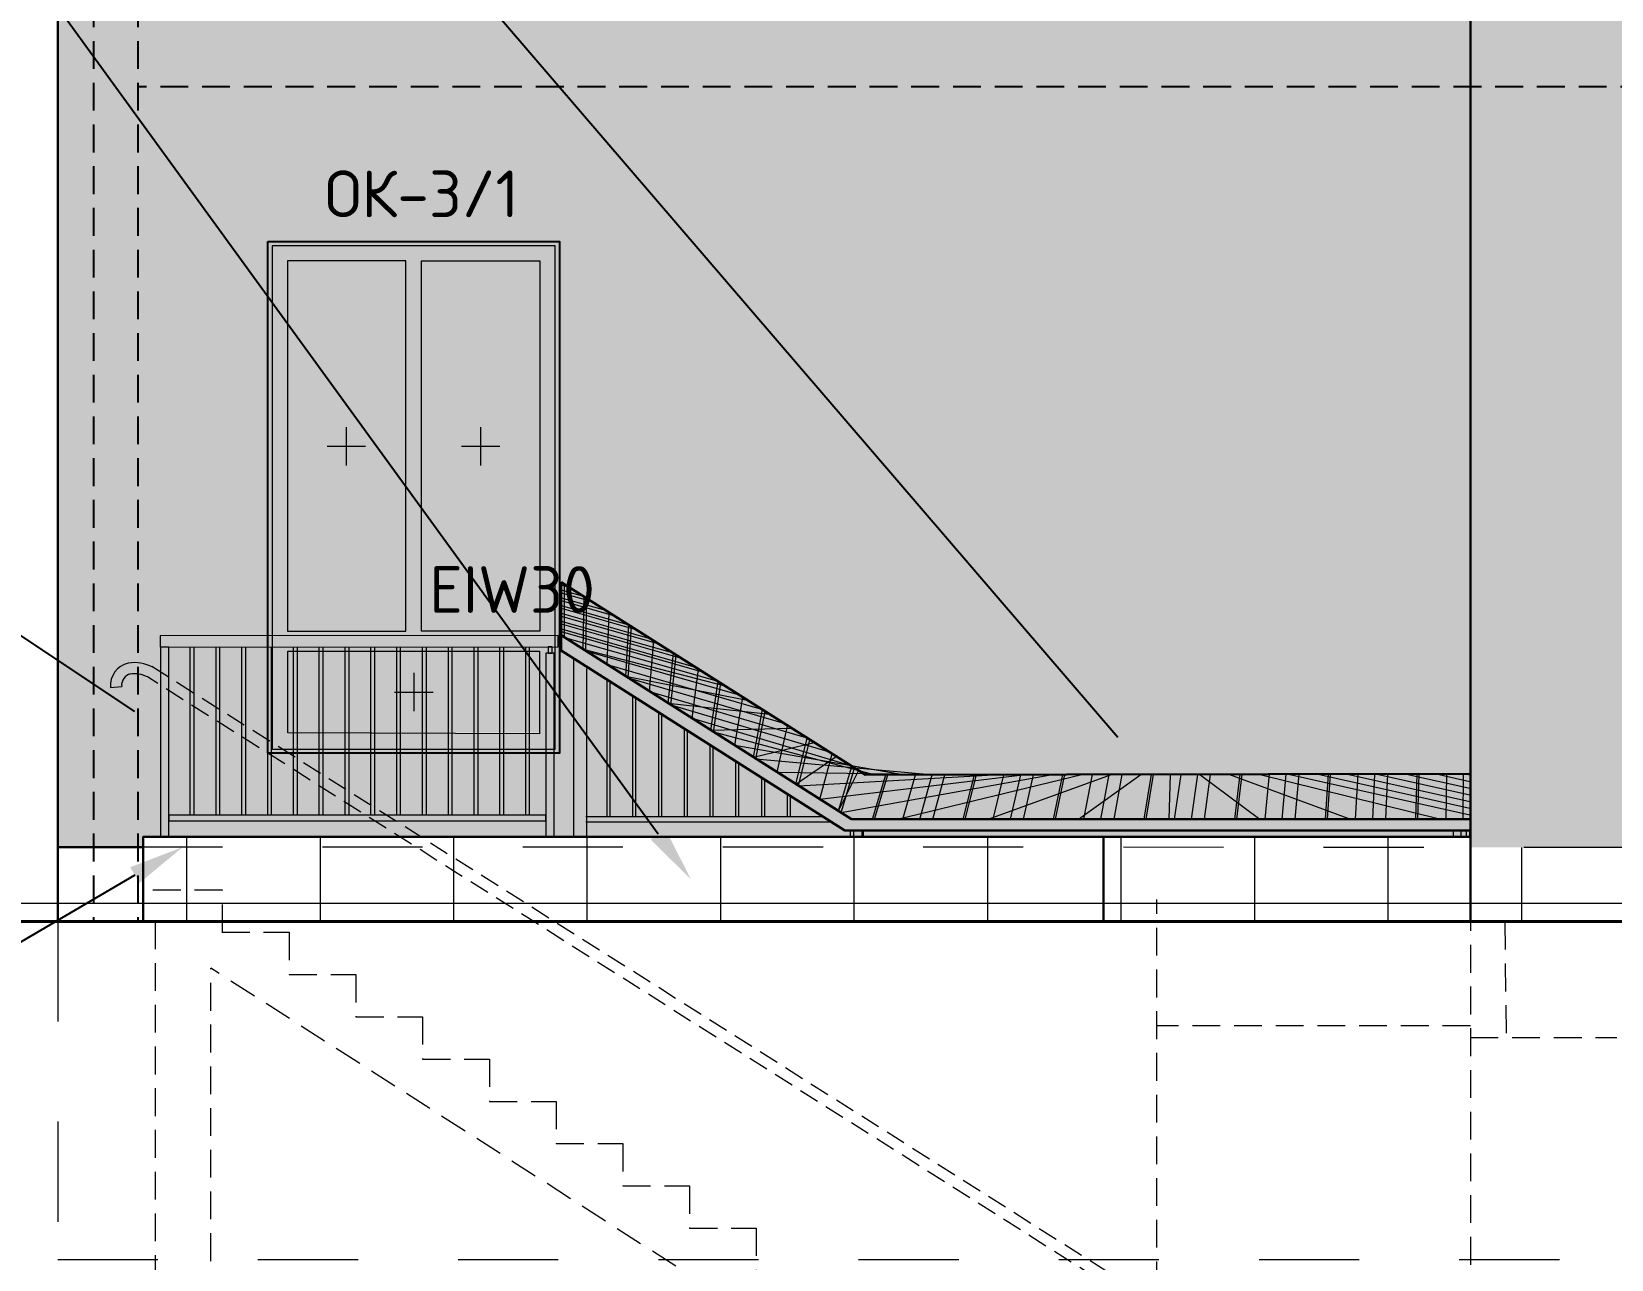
# Model space of a CAD drawing. Header units: millimetres. Extents: x -136099598 to 9192475, y 0 to 347021.
# Drawn here: x -292160 to -285059, y 253370 to 258889 of the extents above; entities that cross this region are included whole.
import ezdxf
from ezdxf import colors
from ezdxf.entities.mleader import LeaderData, LeaderLine
from ezdxf.math import Vec2, Vec3

# ---------------------------------------------------------------- set-up
doc = ezdxf.new("R2010")
doc.units = ezdxf.units.MM
doc.header["$MEASUREMENT"] = 0
for name, pattern in [('01_base$0$DASHED2', [0.375, 0.25, -0.125]), ('ADSK_Скрыто', [6, 3, -3]), ('ADSK_Штрих_ш3 п1_5', [4.5, 3, -1.5])]:
    doc.linetypes.add(name, pattern=pattern)
doc.layers.get('0').update_dxf_attribs({"color": 250, "lineweight": 9})
doc.layers.get('Defpoints').update_dxf_attribs({"color": 8})
for name, color, linetype, lineweight, true_color in [('!_Окно_00_Штрих_Стекло', 7, 'Continuous', 0, 0x737373), ('RAL 7016', 7, 'Continuous', 0, 0x383e42), ('RAL 90 10', 7, 'Continuous', 0, 0xf1ece1)]:
    doc.layers.add(name, color=color, linetype=linetype, lineweight=lineweight, true_color=true_color)
for name, color, linetype, lineweight in [('!_Цоколь', 7, 'Continuous', 0), ('_0', 250, 'Continuous', 9), ('_Скрыто_', 7, 'ADSK_Скрыто', 9), ('АР.РД_Выноски', 174, 'Continuous', 9), ('АР_Лестницы ограждения', 86, 'Continuous', 13), ('АР_тонкая линия', 250, 'Continuous', 0), ('пунктир', 251, 'Continuous', 13), ('СТЕНЫ кирпич ЛИДЕР', 250, 'Continuous', 15), ('Фасад_тонкие', 7, 'Continuous', 5), ('фасады', 7, 'Continuous', 9)]:
    doc.layers.add(name, color=color, linetype=linetype, lineweight=lineweight)
doc.layers.add('PDF _PDF _0', color=7, linetype='Continuous')
doc.layers.add('PDF _Текст', color=7, linetype='Continuous')
doc.layers.add('АР-Выноски', color=5, linetype='Continuous', lineweight=5, plot=False)
doc.styles.add('ICOCPEUR', font='isocpeur.ttf')
doc.styles.add('ISOCPEUR', font='isocpeur.ttf', dxfattribs={"width": 0.7})
doc.styles.add('PDF ISOCPEUR', font='isocpeur.ttf')
doc.styles.add('Архитектурный', font='isocpeur.ttf', dxfattribs={"width": 0.7})
doc.dimstyles.new('R_100', dxfattribs={"dimtxt": 270, "dimasz": 120, "dimexe": 100, "dimexo": 100, "dimgap": 80, "dimtad": 1, "dimdec": 0, "dimrnd": 5, "dimzin": 0, "dimdsep": 46, "dimtxsty": 'ISOCPEUR', "dimblk": 'ARCHTICK', "dimcen": 100, "dimdle": 100, "dimclrd": 256, "dimclre": 256, "dimclrt": 256, "dimadec": 0, "dimazin": 0, "dimtfac": 2, "dimtdec": 0, "dimtofl": 0, "dimtmove": 1, "dimatfit": 3, "dimfxl": 1, "dimtvp": 3, "dimtfill": 1, "dimtolj": 1, "dimtzin": 0, "dimarcsym": 0})

# ---------------------------------------------------------------- blocks, each defined once
blk = doc.blocks.new('A$C5c3870a3')
at = {"layer": '!_Окно_00_Штрих_Стекло'}
h = blk.add_hatch(color=256, dxfattribs=at)
h.dxf.hatch_style = 1
h.set_gradient(color1=(70, 92, 124), color2=(219, 225, 235), name='CURVED')
h.paths.add_polyline_path([(1221.509636683622, 2212.762696000049), (88.91418560035527, 2212.762696000049), (88.91418560035527, 91.79610569259967), (1221.509636683622, 91.79610569259967)])
at = {"layer": 'RAL 7016'}
h = blk.add_hatch(color=256, dxfattribs=at)
h.dxf.hatch_style = 1
h.paths.add_polyline_path([(1311.510507199913, 2300.805603200104), (0, 2300.805603200104), (0, 0), (1311.510507199913, 0)])
h.paths.add_polyline_path([(690.4694986416143, 2212.922943133308), (1222.341214641754, 2212.60244886679), (1222.851428557362, 548.2635677411163), (690.9797125572222, 548.5840620076342)], flags=16)
h.paths.add_polyline_path([(620.785901600495, 2213.196928770572), (620.7859016005532, 548.8580476449279), (88.91418560035527, 547.9895821038517), (88.91418560029706, 2212.328463229496)], flags=16)
h.paths.add_polyline_path([(1221.512248232553, 459.4483360000886), (1221.510942458059, 88.78001549257897), (90.00400834350148, 91.79609454056481), (90, 459.4483360000886)], flags=16)
at = {"layer": 'PDF _PDF _0', "lineweight": 0}
for p, q in [((352.8929508002475, 1466.312307062879), (352.8929508002475, 1293.860799164308)), ((957.2033707993105, 1466.213463142805), (957.2033707993105, 1293.761955244234)), ((266.6671968509909, 1380.086553113593), (439.1187047495041, 1380.086553113593)), ((870.9776168500539, 1379.98770919352), (1043.429124748567, 1379.98770919352)), ((656.7814710151288, 360.840883092169), (656.7814710151288, 188.3893751935975)), ((570.5557170658722, 274.6151291428832), (743.0072249644436, 274.6151291428832))]:
    blk.add_line(p, q, dxfattribs=at)
for points in [[(0, 0), (1311.510507199913, 0), (1311.510507199913, 2300.805603200104), (0, 2300.805603200104)], [(20, 17.99304506136104), (1291.510507199913, 17.99304506136104), (1291.510507199913, 2280.805603200104), (20, 2280.805603200104)], [(88.91418560035527, 548.4238148743752), (620.785901600495, 548.4238148743752), (620.785901600495, 2212.762696000049), (88.91418560035527, 2212.762696000049)], [(1222.596321599558, 548.4238148743752), (690.7246055994183, 548.4238148743752), (690.7246055994183, 2212.762696000049), (1222.596321599558, 2212.762696000049)], [(1221.509636683622, 87.77465209257207), (90.00087051629089, 91.79610569259967), (90, 459.4483360000886), (1221.512248232553, 459.4483360000886)]]:
    blk.add_lwpolyline(points, close=True, dxfattribs=at)
at = {"layer": 'PDF _Текст', "lineweight": 0, "insert": (256.8760338872671, 2409), "char_height": 209.9930287715913, "attachment_point": 7, "style": 'PDF ISOCPEUR'}
blk.add_mtext('ОК-3/1', dxfattribs=at)
at = {"layer": 'PDF _Текст', "color": 1, "lineweight": 0, "insert": (726.4165002042428, 630.9283493522962), "char_height": 209.9930287715913, "attachment_point": 7, "style": 'PDF ISOCPEUR'}
blk.add_mtext('EIW30', dxfattribs=at)
blk = doc.blocks.new('A$C1a26f230')
at = {"layer": 'RAL 7016', "ltscale": 100, "true_color": 0x000000, "transparency": 33554687}
h = blk.add_hatch(dxfattribs=at)
h.set_pattern_fill('ANSI32', color=18, scale=400, angle=45)
h.set_pattern_definition([(90, (8363973739.136328, 936048185.6538733), (-150, 0), []), (90, (8363973789.136328, 936048235.6538732), (-150, 0), [])])
h.paths.add_polyline_path([(-4085.036197565933, 1129.984484850895), (-2717.037286850362, 263.5902766940417), (0.1965839916083496, 268.5529885051074), (0.1938563800940756, 64.5017428236315), (-2779.457221012475, 64.64048655412626), (-4085.035644864285, 891.5019524948439)])
at = {"ltscale": 150}
blk.add_line((-4085.036197565933, 1129.984484850895, -2.182579811113361), (-4085.035485678429, 822.8156349555286, -2.182579811113361), dxfattribs=at)
at = {"color": 18, "ltscale": 150, "true_color": 0x000000}
for p, q in [((-4085.036197565933, 1129.984484850895, -2.182579811113361), (-2717.037286850245, 263.5902766940417, -2.182579811113361)), ((-4085.035613673477, 891.5019327407936, -2.182579811113361), (-2779.457221012475, 64.64048655412626, -2.182579811113361)), ((-4085.03548567844, 822.8156349555356, -2.182579811113361), (-2808.963090355188, 14.64121037325822, -2.182579811113361)), ((-3974.382749293126, 77.53306578963242, -0.6389970038698944), (-2908.262960635446, 77.53075787774287, -0.6389970038698944)), ((-3974.382803417553, 52.5307582768812, -0.6389970038698944), (-2868.789046587277, 52.53075953212101, -0.6389970038698944))]:
    blk.add_line(p, q, dxfattribs=at)
at = {"ltscale": 150, "elevation": -0.5968051881053706}
blk.add_lwpolyline([(-4143.341482375603, 811.490184923663), (-4125.189139814145, 811.490184923663), (-4125.189139814145, 839.3958919008437), (-4143.341482375603, 839.3958919008437)], close=True, dxfattribs=at)
at = {"layer": 'АР_Лестницы ограждения', "color": 18, "ltscale": 20, "true_color": 0x000000}
for p, q in [((-3879.371638980374, 692.5626324051991, -0.6389970038698944), (-3879.371656113275, 77.5307849298697, -0.6389970038698944)), ((-3864.368335951498, 77.53078451182228, -0.6389970038698944), (-3864.368319083325, 683.0605857586488, -0.6389970038698944)), ((-3763.594172468787, 619.237335407408, -0.9198515726102183), (-3763.594187559123, 77.53078170469962, -0.9198515726102183)), ((-3748.590867397463, 77.5307812866522, -0.9198515726102183), (-3748.590852571797, 609.7352887609741, -0.9198515726102183)), ((-3647.816705957317, 545.9120384098496, -1.200706141350543), (-3647.816719004972, 77.53077847941313, -1.200706141350543)), ((-3632.813398843311, 77.53077806148212, -1.200706141350543), (-3632.81338606021, 536.4099917634157, -1.200706141350543)), ((-3532.03923944573, 472.5867414121749, -1.481560710090867), (-3532.03925045082, 77.53077525424305, -1.481560710090867)), ((-3517.035930289159, 77.53077483631205, -1.481560710090867), (-3517.035919548682, 463.084694765741, -1.481560710090867)), ((-3416.26177293426, 399.2614444146166, -1.762415278831192), (-3416.261781896726, 77.53077202907298, -1.762415278831192)), ((-3401.258461734949, 77.53077161114197, -1.762415278831192), (-3401.25845303727, 389.7593977681827, -1.762415278831192)), ((-3300.484306422848, 325.9361474170582, -2.043269847571433), (-3300.484313342633, 77.53076880378649, -2.043269847571433)), ((-3285.480993180972, 77.53076838585548, -2.043269847571433), (-3285.480986525741, 316.4341007705079, -2.043269847571433)), ((-3184.706839911261, 252.6108504193835, -2.324124416311757), (-3184.706844788481, 77.53076557861641, -2.324124416311757)), ((-3169.703524626762, 77.5307651606854, -2.324124416311757), (-3169.703520014213, 243.1088037729496, -2.324124416311757)), ((-3068.929373399791, 179.2855534218252, -2.604978985052194), (-3068.929376234271, 77.53076235332992, -2.604978985052194)), ((-3053.926056072669, 77.53076193551533, -2.604978985052194), (-3053.926053502859, 169.7835067753913, -2.604978985052194))]:
    blk.add_line(p, q, dxfattribs=at)
for points, elevation in [([(-5886.802854574958, 838.8059234727407), (-4097.820112000074, 839.4109928161197), (-4097.820112000074, 889.9235813729174), (-5886.802854574958, 889.3185120295384)], -0.5968051881053706), ([(-5848.396104053914, 57.41429660838912), (-4153.895344276622, 58.21701488937629), (-4153.895344276622, 83.21701488937629), (-5848.396104053914, 82.41429660838912)], -0.5968051881053706), ([(-2726.067662899295, 14.64006839774083), (-2786.080943545938, 14.64006839774084), (-2786.082390462951, -14.34808419574983), (-2726.069109816308, -14.34808419574983)], 0.3891601081756217), ([(-14.8327583746759, 14.50546237079347), (-74.84603902131857, 14.50546237079347), (-74.84748593833137, -14.48269022269719), (-14.8342052916887, -14.4826902226972)], -0.5187930406019796)]:
    blk.add_lwpolyline(points, close=True, dxfattribs=dict(at, elevation=elevation))
for points, elevation in [([(-5848.396496261441, -12.54977890398004), (-5847.766307873535, 838.824175977779), (-5885.766307873535, 838.824175977779), (-5886.396585751761, -14.16116519802017), (-5848.396585751761, -14.16116519802017)], -4.009251828753782), ([(-5751.841075943521, 83.2013496029831), (-5751.840836315154, 839.5981335414399)], -0.5968051881053706), ([(-5735.840836315154, 839.5982732547272), (-5735.841075943521, 83.2013496029831), (-5735.841075943521, 83.2013496029831)], -0.5968051881053706), ([(-5635.841075943521, 83.2013496029831), (-5635.840836315154, 839.5981335414399)], -0.5968051881053706), ([(-5619.840836315154, 839.5982732547272), (-5619.841075943521, 83.2013496029831), (-5619.841075943521, 83.2013496029831)], -0.5968051881053706), ([(-5519.841075943637, 83.20119787190924), (-5519.84083631527, 839.597981810366)], -0.5968051881053706), ([(-5503.84083631527, 839.5981215236534), (-5503.841075943637, 83.20119787190924), (-5503.841075943637, 83.20119787190924)], -0.5968051881053706), ([(-5403.841075943637, 83.20119787190924), (-5403.84083631527, 839.597981810366)], -0.5968051881053706), ([(-5387.84083631527, 839.5981215236534), (-5387.841075943637, 83.20119787190924), (-5387.841075943637, 83.20119787190924)], -0.5968051881053706), ([(-5287.841075943637, 83.20119787190924), (-5287.84083631527, 839.597981810366)], -0.5968051881053706), ([(-5271.84083631527, 839.5981215236534), (-5271.841075943637, 83.20119787190924), (-5271.841075943637, 83.20119787190924)], -0.5968051881053706), ([(-5171.841075943637, 83.20119787190924), (-5171.84083631527, 839.597981810366)], -0.5968051881053706), ([(-5155.84083631527, 839.5981215236534), (-5155.841075943637, 83.20119787190924), (-5155.841075943637, 83.20119787190924)], -0.5968051881053706), ([(-5055.841075943812, 83.20089440976153), (-5055.840836315445, 839.5976783482183)], -0.5968051881053706), ([(-5039.840836315445, 839.5978180615057), (-5039.841075943812, 83.20089440976153), (-5039.841075943812, 83.20089440976153)], -0.5968051881053706), ([(-4939.841075943812, 83.20089440976153), (-4939.840836315445, 839.5976783482183)], -0.5968051881053706), ([(-4923.840836315445, 839.5978180615057), (-4923.841075943812, 83.20089440976153), (-4923.841075943812, 83.20089440976153)], -0.5968051881053706), ([(-4823.841075943812, 83.20089440976153), (-4823.840836315445, 839.5976783482183)], -0.5968051881053706), ([(-4807.840836315445, 839.5978180615057), (-4807.841075943812, 83.20089440976153), (-4807.841075943812, 83.20089440976153)], -0.5968051881053706), ([(-4707.841075943812, 83.20089440976153), (-4707.840836315445, 839.5976783482183)], -0.5968051881053706), ([(-4691.840836315445, 839.5978180615057), (-4691.841075943812, 83.20089440976153), (-4691.841075943812, 83.20089440976153)], -0.5968051881053706), ([(-4591.841075943812, 83.20089440976153), (-4591.840836315445, 839.5976783482183)], -0.5968051881053706), ([(-4575.840836315445, 839.5978180615057), (-4575.841075943812, 83.20089440976153), (-4575.841075943812, 83.20089440976153)], -0.5968051881053706), ([(-4475.841075943812, 83.20089440976153), (-4475.840836315445, 839.5976783482183)], -0.5968051881053706), ([(-4459.840836315445, 839.5978180615057), (-4459.841075943812, 83.20089440976153), (-4459.841075943812, 83.20089440976153)], -0.5968051881053706), ([(-4359.841075943812, 83.20089440976153), (-4359.840836315445, 839.5976783482183)], -0.5968051881053706), ([(-4343.840836315445, 839.5978180615057), (-4343.841075943812, 83.20089440976153), (-4343.841075943812, 83.20089440976153)], -0.5968051881053706), ([(-4243.841075943812, 83.20089440976153), (-4243.840836315445, 839.5976783482183)], -0.5968051881053706), ([(-4227.840836315445, 839.5978180615057), (-4227.841075943812, 83.20089440976153), (-4227.841075943812, 83.20089440976153)], -0.5968051881053706), ([(-4115.89549948278, -11.96522128916695), (-4115.892878785759, 811.490184923663), (-4153.892878785759, 811.490184923663), (-4153.895627114078, -14.26338466940797), (-4115.895627114078, -14.26338466940797)], -0.6389970038698944), ([(-4029.394510022568, 787.5765578869032), (-4029.396228673606, -14.27029889554251), (-3969.382948026963, -14.27029889554251), (-3969.381329038932, 742.9544338383239)], -0.6389970038698944)]:
    blk.add_lwpolyline(points, dxfattribs=dict(at, elevation=elevation))
at = {"layer": 'СТЕНЫ кирпич ЛИДЕР', "lineweight": 25, "ltscale": 100}
for p, q in [((-2717.037286850362, 263.5902766940417, 0.4312962431009795), (0.1965839916083496, 268.5529885051074, -0.4749845809258195)), ((-2808.963090355188, 14.64121037325822, -2.182579811113361), (0.1913606759917457, 14.5017428859137, -0.4731306821274051)), ((-2779.457221012475, 64.64048655412626, 0.3917671919068275), (0.1938563800940756, 64.5017428236315, -0.4731306821274051))]:
    blk.add_line(p, q, dxfattribs=at)
blk = doc.blocks.new('A$C945f8fe9')
at = {"ltscale": 150}
blk.add_line((-168.429766776535, -34.72254759911448, 8.867037276972916), (-118.457049003453, -33.07103969086893, 8.867037276972916), dxfattribs=at)
for centre, radius, start, end in [((-67.11579860301572, -31.37430425535422, 8.867037276972916), 101.3692797673694, 97.7618985025525, 181.8928329420332), ((-67.11579860301572, -31.37430425535422, 8.867037276972916), 51.36927976736943, 97.7618985025525, 181.8928329420332), ((-66.45835431813612, -102.4647344861878), 172.1299908785563, 57.03266528468385, 94.78148741125415), ((-66.45835431813612, -102.4647344861878), 122.1299908785563, 57.03266528468385, 94.78148741125415)]:
    blk.add_arc(centre, radius, start, end, dxfattribs=at)
blk = doc.blocks.new('_ArchTick')
at = {"color": 0, "linetype": 'ByBlock', "const_width": 0.15}
blk.add_lwpolyline([(-0.5, -0.5), (0.5, 0.5)], dxfattribs=at)
blk = doc.blocks.new('*D543')
at = {"lineweight": -2, "ltscale": 100, "transparency": 16777216}
for p, q in [((-323919.7537746767, 321791.8480520577), (-323919.7537746767, 318191.9133436784)), ((-322915.9611550377, 321716.8480520577), (-323994.7537746767, 321716.8480520577)), ((-322915.9611550377, 318266.9133436784), (-323994.7537746767, 318266.9133436784))]:
    blk.add_line(p, q, dxfattribs=at)
at = {"layer": '_0', "lineweight": -2, "ltscale": 150, "transparency": 16777216}
for p, q in [((-73299.4064356127, 163309.0478617445), (-73299.4064356127, 161910.8352908959)), ((-73984.0235998849, 163209.0478617445), (-73199.4064356127, 163209.0478617445)), ((-74201.64648472087, 162010.8352908959), (-73199.4064356127, 162010.8352908959))]:
    blk.add_line(p, q, dxfattribs=at)
at = {"layer": 'Defpoints', "color": 0, "ltscale": 100, "transparency": 16777216}
for p in [(-322915.9611550377, 321716.8480520577), (-323919.7537746767, 318266.9133436784), (-322915.9611550377, 318266.9133436784)]:
    blk.add_point(p, dxfattribs=at)
at = {"layer": 'Defpoints', "color": 0, "ltscale": 150, "transparency": 16777216}
for p in [(-74084.0235998849, 163209.0478617445), (-74301.64648472087, 162010.8352908959), (-73299.4064356127, 162010.8352908959)]:
    blk.add_point(p, dxfattribs=at)
at = {"lineweight": -2, "ltscale": 100, "transparency": 16777216, "xscale": 75, "yscale": 75, "zscale": 75}
for p, rotation in [((-323919.7537746767, 321716.8480520577), 90), ((-323919.7537746767, 318266.9133436784), 270)]:
    blk.add_blockref('_ArchTick', p, dxfattribs=dict(at, rotation=rotation))
at = {"layer": '_0', "lineweight": -2, "ltscale": 150, "transparency": 16777216, "xscale": 120, "yscale": 120, "zscale": 120}
for p, rotation in [((-73299.4064356127, 163209.0478617445), 90), ((-73299.4064356127, 162010.8352908959), 270)]:
    blk.add_blockref('_ArchTick', p, dxfattribs=dict(at, rotation=rotation))
at = {"ltscale": 100, "transparency": 16777216, "insert": (-324034.7537746947, 320066.8806978679), "char_height": 150, "attachment_point": 5, "rotation": 90, "style": 'Архитектурный', "bg_fill": 3, "box_fill_scale": 1.25, "bg_fill_color": 256, "bg_fill_true_color": 13158600, "bg_fill_transparency": 0}
blk.add_mtext('\\A1;3450', dxfattribs=at)
at = {"layer": '_0', "ltscale": 150, "transparency": 16777216, "insert": (-73514.40643561265, 162609.9415763202), "char_height": 270, "attachment_point": 5, "rotation": 90, "style": 'ISOCPEUR', "bg_fill": 3, "box_fill_scale": 1.25, "bg_fill_color": 256, "bg_fill_true_color": 13158600, "bg_fill_transparency": 0}
blk.add_mtext('\\A1;1200', dxfattribs=at)
blk = doc.blocks.new('*D544')
at = {"lineweight": -2, "ltscale": 100, "transparency": 16777216}
for p, q in [((-311801.2693874075, 318267.0037864238), (-311801.2693874075, 317656.18313153)), ((-312701.6101674569, 317954.8275467103), (-312701.6101674569, 317656.18313153)), ((-312776.6101674569, 317731.18313153), (-311726.2693874075, 317731.18313153))]:
    blk.add_line(p, q, dxfattribs=at)
at = {"layer": '_0', "lineweight": -2, "ltscale": 150, "transparency": 16777216}
for p, q in [((-76485.36841312525, 160910.8303668521), (-76485.36841312525, 159812.7396127203)), ((-76419.6081123042, 160810.8303668521), (-76585.36841312525, 160810.8303668521)), ((-76419.74874380998, 159912.7396127203), (-76585.36841312525, 159912.7396127203))]:
    blk.add_line(p, q, dxfattribs=at)
at = {"layer": 'Defpoints', "color": 0, "ltscale": 100, "transparency": 16777216}
for p in [(-311801.2693874075, 318267.0037864238), (-312701.6101674569, 317954.8275467103), (-311801.2693874075, 317731.18313153)]:
    blk.add_point(p, dxfattribs=at)
at = {"layer": 'Defpoints', "color": 0, "ltscale": 150, "transparency": 16777216}
for p in [(-76319.6081123042, 160810.8303668521, -1.383747991065071), (-76485.36841312525, 159912.7396127203), (-76319.74874380998, 159912.7396127203, -0.3259029451725155)]:
    blk.add_point(p, dxfattribs=at)
at = {"lineweight": -2, "ltscale": 100, "transparency": 16777216, "xscale": 75, "yscale": 75, "zscale": 75, "rotation": 180}
blk.add_blockref('_ArchTick', (-312701.6101674569, 317731.18313153), dxfattribs=at)
at = {"lineweight": -2, "ltscale": 100, "transparency": 16777216, "xscale": 75, "yscale": 75, "zscale": 75}
blk.add_blockref('_ArchTick', (-311801.2693874075, 317731.18313153), dxfattribs=at)
at = {"layer": '_0', "lineweight": -2, "ltscale": 150, "transparency": 16777216, "xscale": 120, "yscale": 120, "zscale": 120}
for p, rotation in [((-76485.36841312525, 160810.8303668521), 90), ((-76485.36841312525, 159912.7396127203), 270)]:
    blk.add_blockref('_ArchTick', p, dxfattribs=dict(at, rotation=rotation))
at = {"ltscale": 100, "transparency": 16777216, "insert": (-312251.4397774322, 317846.18313153), "char_height": 150, "attachment_point": 5, "style": 'Архитектурный', "bg_fill": 3, "box_fill_scale": 1.25, "bg_fill_color": 256, "bg_fill_true_color": 13158600, "bg_fill_transparency": 0}
blk.add_mtext('\\A1;900', dxfattribs=at)
at = {"layer": '_0', "ltscale": 150, "transparency": 16777216, "insert": (-76700.3684131252, 160361.7849897862), "char_height": 270, "attachment_point": 5, "rotation": 90, "style": 'ISOCPEUR', "bg_fill": 3, "box_fill_scale": 1.25, "bg_fill_color": 256, "bg_fill_true_color": 13158600, "bg_fill_transparency": 0}
blk.add_mtext('\\A1;900', dxfattribs=at)

msp = doc.modelspace()

# ---------------------------------------------------------------- hatches: boundary and pattern name
at = {"layer": '!_Цоколь', "lineweight": 0, "ltscale": 5, "true_color": 0x636466}
h = msp.add_hatch(dxfattribs=at)
h.set_pattern_fill('ANSI37', color=251, scale=4800, angle=44.99999999999999)
h.set_pattern_definition([(90, (534137.3137204774, -119.9999999999943), (-600, 1.13686837721616e-13), []), (180, (534137.3137204774, -119.9999999999943), (-1.70530256582424e-13, -600), [])])
h.paths.add_polyline_path([(-280502.776391004, 255221.1415239487), (-285692.5115495051, 255221.9085055224), (-285692.5114407605, 255269.5383922258), (-291658.303871123, 255269.4752674419), (-291658.3039798372, 255223.6469873684), (-292042.6825471682, 255223.7140572633), (-292042.6825471682, 254889.2850842912), (-280502.5887033324, 254887.5191343986)])
at = {"layer": 'RAL 7016', "ltscale": 100, "true_color": 0x000000, "transparency": 33554687}
h = msp.add_hatch(dxfattribs=at)
h.set_pattern_fill('ANSI32', color=18, scale=400, angle=45)
h.set_pattern_definition([(90, (8363688044.025144, 936303469.4949483), (-150, 0), []), (90, (8363688094.025144, 936303519.4949481), (-150, 0), [])])
h.paths.add_polyline_path([(-289780.1473817744, 256413.8255596677), (-288412.1484710588, 255547.431351511), (-285694.9146002168, 255552.394063322), (-285694.9173278284, 255348.3428176405), (-288474.5684052209, 255348.481561371), (-289780.1468290727, 256175.3430273118)])
at = {"layer": 'RAL 90 10', "ltscale": 100, "transparency": 33554687}
h = msp.add_hatch(color=256, dxfattribs=at)
h.dxf.hatch_style = 1
h.paths.add_polyline_path([(-290875.9246663683, 271553.0941013282), (-290875.9246663683, 272351.2858693281), (-290077.9299207682, 272351.2858693281), (-290077.9299207683, 271553.0941013281)])
h.paths.add_polyline_path([(-289821.1720399684, 269872.0914777458), (-289821.1720399684, 267571.2858745457), (-291132.6825471683, 267571.2858745457), (-291132.6825471683, 269872.0914777458)])
h.paths.add_polyline_path([(-289821.1720399684, 265972.0914777465), (-289821.1720399684, 263671.2858745463), (-291132.6825471683, 263671.2858745463), (-291132.6825471683, 265972.0914777464)])
h.paths.add_polyline_path([(-291132.6825471683, 259771.2858745464), (-291132.6825471683, 262072.0914777464), (-289821.1720399684, 262072.0914777464), (-289821.1720399684, 259771.2858745463)])
h.paths.add_polyline_path([(-291098.9521403379, 255645.240664658), (-291098.9521403379, 257946.0462678581), (-289787.441633138, 257946.0462678582), (-289787.441633138, 255645.240664658)])
h.paths.add_polyline_path([(-280502.8379700293, 274871.3064729391), (-292042.682547171, 274871.3064771818), (-292042.6825255149, 255223.7594009275), (-291658.3033096945, 255223.6469871724), (-291658.3039795335, 255271.6462307672), (-285692.5103095366, 255267.3787949457), (-285692.5115495647, 255221.9007820063), (-280502.7666971995, 255220.3993142465)])

# ---------------------------------------------------------------- linework, layer by layer
at = {"lineweight": 30, "ltscale": 150}
for p, q in [((-292042.6825471682, 274971.2418561775), (-292042.6825471682, 254889.2850842912, 1.961751612302669)), ((-289780.1473817744, 256413.8255596677, 0.6223153665631904), (-289780.1466529772, 256099.360441895, 0.6223153665631904)), ((-291658.3039798372, 255223.6800842401, 2.165898173806657), (-292042.6825471682, 255223.6800825013, 1.810287088887987)), ((-287341.720698165, 255269.4302209427, 1.762896430446744), (-287341.7426340724, 254888.6181530251, 1.92882411719421))]:
    msp.add_line(p, q, dxfattribs=at)
at = {"color": 18, "lineweight": 30, "ltscale": 150, "true_color": 0x000000}
for p, q in [((-285692.6825480436, 254887.4356429823, 0.007176797933764689), (-285692.6825406597, 274971.2418551642, -1.912629427089659)), ((-289780.1473817744, 256413.8255596677, 0.6223153665631904), (-288412.1484710587, 255547.431351511, 0.6223153665631904)), ((-289780.1467978819, 256175.3430075577, 0.6223153665631904), (-288474.5684052209, 255348.481561371, 0.6223153665631904)), ((-289780.1466698869, 256106.6567097724, 0.6223153665631904), (-288504.0742745636, 255298.4822851901, 0.6223153665631904))]:
    msp.add_line(p, q, dxfattribs=at)
at = {"linetype": 'ADSK_Штрих_ш3 п1_5', "ltscale": 30}
for p, q in [((-286870.1887382693, 253026.5799320814, -3.693138283324377), (-291619.7660154485, 256034.6364139154, -7.210405156436703)), ((-286916.7051327755, 252996.8551361266, -4.38112271475104), (-291639.7916439116, 255987.9628217038, -5.013453340037083))]:
    msp.add_line(p, q, dxfattribs=at)
at = {"layer": '_Скрыто_', "color": 6, "ltscale": 150, "elevation": 1.92882411719421}
for points in [[(-292042.6825471682, 255226.3555519424), (-292042.6825471682, 254889.2850842912), (-280502.6894789221, 254889.2850842912), (-280502.6756154144, 255220.3993219349), (-292042.6686836606, 255223.7593968794)], [(-292042.6825471682, 254889.2850842909), (-292042.6825471682, 253370.3639105405), (-280502.6825471682, 253370.3639105405), (-280502.6825471682, 254885.9250093464), (-292042.6825471682, 254889.2850842909)]]:
    msp.add_lwpolyline(points, dxfattribs=at)
at = {"layer": 'Defpoints', "color": 2, "linetype": '01_base$0$DASHED2', "ltscale": 500}
for p, q in [((-291882.6825471682, 274971.2418561775), (-291881.8916133725, 254889.2382671689, 1.92882411719421)), ((-291682.6825471682, 274971.2418561775), (-291682.6824922374, 254886.7116591027, 1.95236911174672)), ((-280393.4920206427, 258641.2858745452, -1.961751612301535), (-291682.6825471679, 258641.2858745452))]:
    msp.add_line(p, q, dxfattribs=at)
at = {"layer": 'Defpoints', "ltscale": 150, "elevation": 2.208089989571181}
msp.add_lwpolyline([(-291098.9521403379, 257946.0462678581), (-289787.441633138, 257946.0462678581), (-289787.441633138, 255645.240664658), (-291098.9521403379, 255645.240664658)], close=True, dxfattribs=at)
at = {"layer": 'АР_Лестницы ограждения', "color": 18, "ltscale": 20, "true_color": 0x000000}
for p, q in [((-289574.4828231888, 255976.403707222, 2.165898173806657), (-289574.4828403217, 255361.3718597467, 2.165898173806657)), ((-289559.4795201599, 255361.3718593287, 2.165898173806657), (-289559.4795032918, 255966.9016605755, 2.165898173806657)), ((-289458.7053566772, 255903.0784102243, 1.885043605066333), (-289458.7053717676, 255361.3718565216, 1.885043605066333)), ((-289443.7020516059, 255361.3718561036, 1.885043605066333), (-289443.7020367802, 255893.5763635779, 1.885043605066333)), ((-289342.9278901658, 255829.7531132267, 1.604189036326008), (-289342.9279032134, 255361.3718532963, 1.604189036326008)), ((-289327.9245830518, 255361.3718528784, 1.604189036326008), (-289327.9245702687, 255820.2510665802, 1.604189036326008)), ((-289227.1504236542, 255756.4278162291, 1.323334467585684), (-289227.1504346593, 255361.3718500711, 1.323334467585684)), ((-289212.1471144976, 255361.3718496532, 1.323334467585684), (-289212.1471037571, 255746.9257695826, 1.323334467585684)), ((-289111.3729571427, 255683.1025192314, 1.04247989884536), (-289111.3729661052, 255361.3718468459, 1.04247989884536)), ((-289096.3696459434, 255361.371846428, 1.04247989884536), (-289096.3696372457, 255673.600472585, 1.04247989884536)), ((-288995.5954906313, 255609.7772222339, 0.7616253301051188), (-288995.5954975511, 255361.3718436207, 0.7616253301051188)), ((-288980.5921773894, 255361.3718432027, 0.7616253301051188), (-288980.5921707342, 255600.2751755874, 0.7616253301051188)), ((-288879.8180241197, 255536.4519252363, 0.480770761364794), (-288879.8180289969, 255361.3718403955, 0.480770761364794)), ((-288864.8147088352, 255361.3718399775, 0.480770761364794), (-288864.8147042227, 255526.9498785898, 0.480770761364794)), ((-288764.0405576082, 255463.1266282386, 0.1999161926243573), (-288764.0405604427, 255361.3718371702, 0.1999161926243573)), ((-288749.0372402811, 255361.3718367523, 0.1999161926243573), (-288749.0372377113, 255453.6245815923, 0.1999161926243573))]:
    msp.add_line(p, q, dxfattribs=at)
for points, elevation in [([(-288426.1788471077, 255298.4811432146), (-288466.1921277544, 255298.4811432146), (-288466.1935746714, 255269.4929906211), (-288426.1802940248, 255269.4929906211)], 3.194055285852173), ([(-285695.1104607499, 255298.3351511136), (-285735.1237413966, 255298.3351511136), (-285735.1251883136, 255269.3469985201), (-285695.111907667, 255269.3469985201)], 2.804895177676551)]:
    msp.add_lwpolyline(points, close=True, dxfattribs=dict(at, elevation=elevation))
at = {"layer": 'АР_тонкая линия', "color": 1, "ltscale": 100}
msp.add_line((-297504.468967871, 254971.2858745457, 1.961751612303803), (-275944.570823317, 254971.2858745457), dxfattribs=at)
at = {"layer": 'АР_тонкая линия', "color": 3, "lineweight": 40, "ltscale": 100}
msp.add_line((-280502.6825471682, 254889.2850842912, -0.220397099839523), (-294673.2864893684, 254889.2850842912, 1.961751612302669), dxfattribs=at)
at = {"layer": 'пунктир', "linetype": '01_base$0$DASHED2', "ltscale": 500}
for p, q in [((-287102.6597072298, 252110.363987662, 1.037919730455542), (-287102.5143265181, 254988.1112074922, 1.280638293936819)), ((-285692.6825480127, 254971.2858745457, -0.0008384256162141668), (-285692.6825512398, 251831.2859300209, 1.961751612302669)), ((-285538.4487935691, 254887.3905364968, 0.007176797933764467), (-285532.472203157, 254368.0084380214, 1.58719096481218)), ((-287528.2022673549, 252226.6583182562, 3.366492248642439), (-291354.8719355363, 254679.1673253947, 3.366492248642439)), ((-285692.6837299399, 254420.4532599089, 1.781013736201999), (-287102.67199191, 254420.4525371382, 0.6223153665631904)), ((-285692.5749344623, 254368.0083527367, 1.073314702373891), (-285034.2756001271, 254368.0087034044, 3.186235567226022))]:
    msp.add_line(p, q, dxfattribs=at)
for points, elevation in [([(-291302.6709734474, 254840.4206490026), (-291302.6709828952, 255030.4206490028), (-291658.3039797892, 255030.3457716546)], 0.6223153665631904), ([(-291605.064094816, 254889.4521907253), (-291605.0640932606, 252050.3859697091), (-291354.8719455663, 252050.3859697091), (-291354.8719355363, 254679.1673253947)], 3.366492248642439), ([(-291305.0611084184, 254840.4209814982), (-291002.6709734474, 254840.4206639203), (-291002.6709364703, 254650.42066392), (-290702.67092696, 254650.4206788377), (-290702.6709224852, 254460.4206788375), (-290402.6709224852, 254460.4206937552), (-290402.6709125401, 254270.4206788374), (-290102.6709125401, 254270.4206788374), (-290102.6709125401, 254080.4206788374), (-289802.670902595, 254080.4206788374), (-289802.6708881739, 253890.4206788373), (-289502.6708881739, 253890.4206937549), (-289502.6708827047, 253700.420678837), (-289202.6708827047, 253700.4206788369), (-289202.6708826597, 253510.4206681138), (-288902.6708727145, 253510.4206830315), (-288902.6708727596, 253320.4329203957)], 0.6223153665631904)]:
    msp.add_lwpolyline(points, dxfattribs=dict(at, elevation=elevation))
at = {"layer": 'СТЕНЫ кирпич ЛИДЕР', "lineweight": 30, "ltscale": 100}
for p, q in [((-288412.1484710588, 255547.431351511, 3.236191420777531), (-285694.9146002168, 255552.394063322, 2.329910596750732)), ((-288504.0742745636, 255298.4822851901, 0.6223153665631904), (-285694.9198235325, 255298.3428177028, 2.331764495549146)), ((-288474.5684052209, 255348.481561371, 3.196662369583379), (-285694.9173278284, 255348.3428176405, 2.331764495549146))]:
    msp.add_line(p, q, dxfattribs=at)
at = {"layer": 'фасады', "lineweight": 30, "ltscale": 150, "elevation": 2.165898173806657}
msp.add_lwpolyline([(-285692.5103092215, 255269.3468540371), (-291658.3039798486, 255269.6781716757), (-291658.3039797542, 254889.4714025924)], dxfattribs=at)

# ---------------------------------------------------------------- block references
at = {"ltscale": 150}
msp.add_blockref('A$C5c3870a3', (-291098.9521403379, 255645.240664658, 2.208089989571181), dxfattribs=at)
at = {"color": 18, "ltscale": 150, "true_color": 0x000000}
msp.add_blockref('A$C1a26f230', (-285695.1111842084, 255283.8410748169, 2.804895177676551), dxfattribs=at)
at = {"ltscale": 150, "rotation": 4.487123236085946}
msp.add_blockref('A$C945f8fe9', (-291639.7916439116, 255987.9628217038, -5.013453340037083), dxfattribs=at)

# ---------------------------------------------------------------- leaders
at = {"layer": 'АР-Выноски'}
ml = msp.add_multileader_mtext('Standard', dxfattribs=at)
ml.set_content('{\\W0.8;Устройство покрытия из профнастила окрашенного в цвет цоколя асфальт матовый), на металлическом каркасе. Примыкание к фасаду предусмотреть через отлив из оцинкованной стали с окраской по RAL 7016.}', color=256, style='ICOCPEUR')
ml.set_leader_properties()
ml.build(insert=Vec2(0, 0))
ml.multileader.update_dxf_attribs({"text_left_attachment_type": 6, "text_right_attachment_type": 6, "dogleg_length": 100, "arrow_head_size": 250})
ctx = ml.context
ctx.base_point, ctx.char_height, ctx.arrow_head_size, ctx.landing_gap_size, ctx.plane_origin = Vec3(-303818.7756367525, 265966.0477335916, 0.9597648048345295), 250, 250, 25, Vec3(-282857.8477669202, 255328.5870897938, 0.9597648048345295)
ctx.left_attachment, ctx.right_attachment = 6, 6
notes = []
notes.append((ctx, [(0, (1, 1, 0), (-296078.7756367525, 265966.0477335916, 0.9597648048345295), (-1, 0), 100, [(0, [(-287114.307056471, 255526.6522859503, 0.9597648048345295)], 0, [])])]))
ctx.mtext.insert, ctx.mtext.width, ctx.mtext.defined_height, ctx.mtext.flow_direction = Vec3(-303793.7756367525, 266291.0477335916, 0.9597648048345295), 8422.692245507613, 27509.4838464154, 5
ml = msp.add_multileader_mtext('Standard', dxfattribs=at)
ml.set_content('\\A1;{\\W0.8;Замена ограждения из нержавеющей полированной стали высотой 1200 мм, поручни \\fISOCTEUR|b0|i0|c204|p49;ø\\fISOCPEUR|b0|i0|c204|p34;50мм. Заполнение вертикальное из ригелей \\fISOCTEUR|b0|i0|c204|p49;ø\\fISOCPEUR|b0|i0|c204|p34;16мм, с шагом 100мм.  }', color=256, style='ICOCPEUR')
ml.set_leader_properties()
ml.build(insert=Vec2(0, 0))
ml.multileader.update_dxf_attribs({"text_left_attachment_type": 6, "text_right_attachment_type": 6, "dogleg_length": 100, "arrow_head_size": 250})
ctx = ml.context
ctx.base_point, ctx.char_height, ctx.arrow_head_size, ctx.landing_gap_size, ctx.plane_origin = Vec3(-304224.6453783512, 258068.8914264614, 2.302941390057568), 250, 250, 25, Vec3(-291194.2777403181, 243187.5280192637, 2.302941390057568)
ctx.left_attachment, ctx.right_attachment = 6, 6
notes.append((ctx, [(0, (1, 1, 0), (-295059.6453783512, 258068.8914264614, 2.302941390057568), (-1, 0), 645, [(1, [(-291488.6339996023, 255694.9236122399, 2.302941390057568)], 0, [])])]))
ctx.mtext.insert, ctx.mtext.width, ctx.mtext.flow_direction = Vec3(-304199.6453783512, 258368.8914264614, 2.302941390057568), 8506.062088216975, 5
at = {"layer": 'АР.РД_Выноски'}
ml = msp.add_multileader_mtext('Standard', dxfattribs=at)
ml.set_content('\\A1;{\\W0.8;Отбивка керамической плитки и штукатурного слоя. Просушка стен цоколя на участках замачивания. Обработка антисептическими составами типа Картоцид-компаунд. Устройство утепления цоколя плитами из пеностекла толщиной 150 мм с последующим оштукатуриванием цементно-песчаным раствором по оцинкованной сетке и облицовкой керамогранитной плиткой "Керама Марацци DD640620R Про Фьюче антрацит", \\A0; RAL 0002500\\A1;, 600х60х9 мм.}', color=256, style='ICOCPEUR')
ml.set_leader_properties(color=256)
ml.build(insert=Vec2(0, 0))
ml.multileader.update_dxf_attribs({"text_left_attachment_type": 6, "text_right_attachment_type": 6, "dogleg_length": 100, "arrow_head_size": 250})
ctx = ml.context
ctx.base_point, ctx.char_height, ctx.arrow_head_size, ctx.landing_gap_size, ctx.plane_origin = Vec3(-304821.7439525694, 262112.1875903842), 250, 250, 25, Vec3(-273542.2537383068, 252350.6350308527)
ctx.left_attachment, ctx.right_attachment = 6, 6
notes.append((ctx, [(1, (1, 1, 0), (-294303.0110508129, 262112.1875903842), (-1, 0), 618.7329017564771, [(0, [(-289197.4943291465, 255079.0307613699)], 0, [])])]))
ctx.mtext.insert, ctx.mtext.width, ctx.mtext.flow_direction = Vec3(-304796.7439525694, 262412.1875903842), 9974.070747211576, 5
at = {"layer": 'Фасад_тонкие', "lineweight": 25}
ml = msp.add_multileader_mtext('Standard', dxfattribs=at)
ml.set_content('{\\W1;Выход из подвала №2}', color=256, style='ISOCPEUR')
ml.set_leader_properties()
ml.build(insert=Vec2(0, 0))
ml.multileader.update_dxf_attribs({"text_left_attachment_type": 6, "text_right_attachment_type": 6, "dogleg_length": 100, "arrow_head_size": 250})
ctx = ml.context
ctx.base_point, ctx.char_height, ctx.arrow_head_size, ctx.landing_gap_size, ctx.plane_origin = Vec3(-296581.5941110253, 254323.4127013832, 0.6223153665631904), 250, 250, 25, Vec3(-289834.0813185975, 246808.4109420747, 0.6223153665631904)
ctx.left_attachment, ctx.right_attachment = 6, 6
notes.append((ctx, [(0, (1, 1, 0), (-293019.0941110253, 254323.4127013832, 0.6223153665631904), (-1, 0), 100, [(0, [(-291480.43122408, 255223.5956914083, 0.6223153665631904)], 0, [])])]))
ctx.mtext.insert, ctx.mtext.width, ctx.mtext.flow_direction = Vec3(-296556.5941110253, 254623.4127013832, 0.6223153665631904), 4497.745012044907, 5
for ctx, leaders in notes:
    for number, flags, end, landing, length, lines in leaders:
        leader = LeaderData()
        leader.index, (leader.has_last_leader_line, leader.has_dogleg_vector, leader.attachment_direction) = number, flags
        leader.last_leader_point, leader.dogleg_vector, leader.dogleg_length = Vec3(end), Vec3(landing), length
        for number, points, colour, breaks in lines:
            line = LeaderLine()
            line.index, line.vertices, line.color, line.breaks = number, Vec3.list(points), colors.encode_raw_color(colour), breaks
            leader.lines.append(line)
        ctx.leaders.append(leader)

# ---------------------------------------------------------------- next in the draw order: dimensions: what is measured, and where the dimension line sits
at = {"layer": '_0', "ltscale": 150}
dim = msp.add_linear_dim(base=(-73299.4064356127, 162010.8352908959), p1=(-74084.02359988487, 163209.0478617444), p2=(-74301.64648472084, 162010.8352908958), angle=90, dimstyle='R_100', override={"dimpost": '\\X'}, dxfattribs=at)
dim.commit()
dim.dimension.update_dxf_attribs({"geometry": '*D543', "text_midpoint": (-73514.40643561265, 162609.9415763202)})

# ---------------------------------------------------------------- next in the draw order: dimensions: what is measured, and where the dimension line sits
dim = msp.add_linear_dim(base=(-76485.36841312525, 159912.7396127203), p1=(-76319.60811230417, 160810.8303668521, -1.383747991065071), p2=(-76319.74874380995, 159912.7396127202, -0.3259029451725155), angle=90, dimstyle='R_100', override={"dimpost": '\\X'}, dxfattribs=at)
dim.commit()
dim.dimension.update_dxf_attribs({"geometry": '*D544', "text_midpoint": (-76700.3684131252, 160361.7849897862)})

doc.saveas('drawing.dxf')
